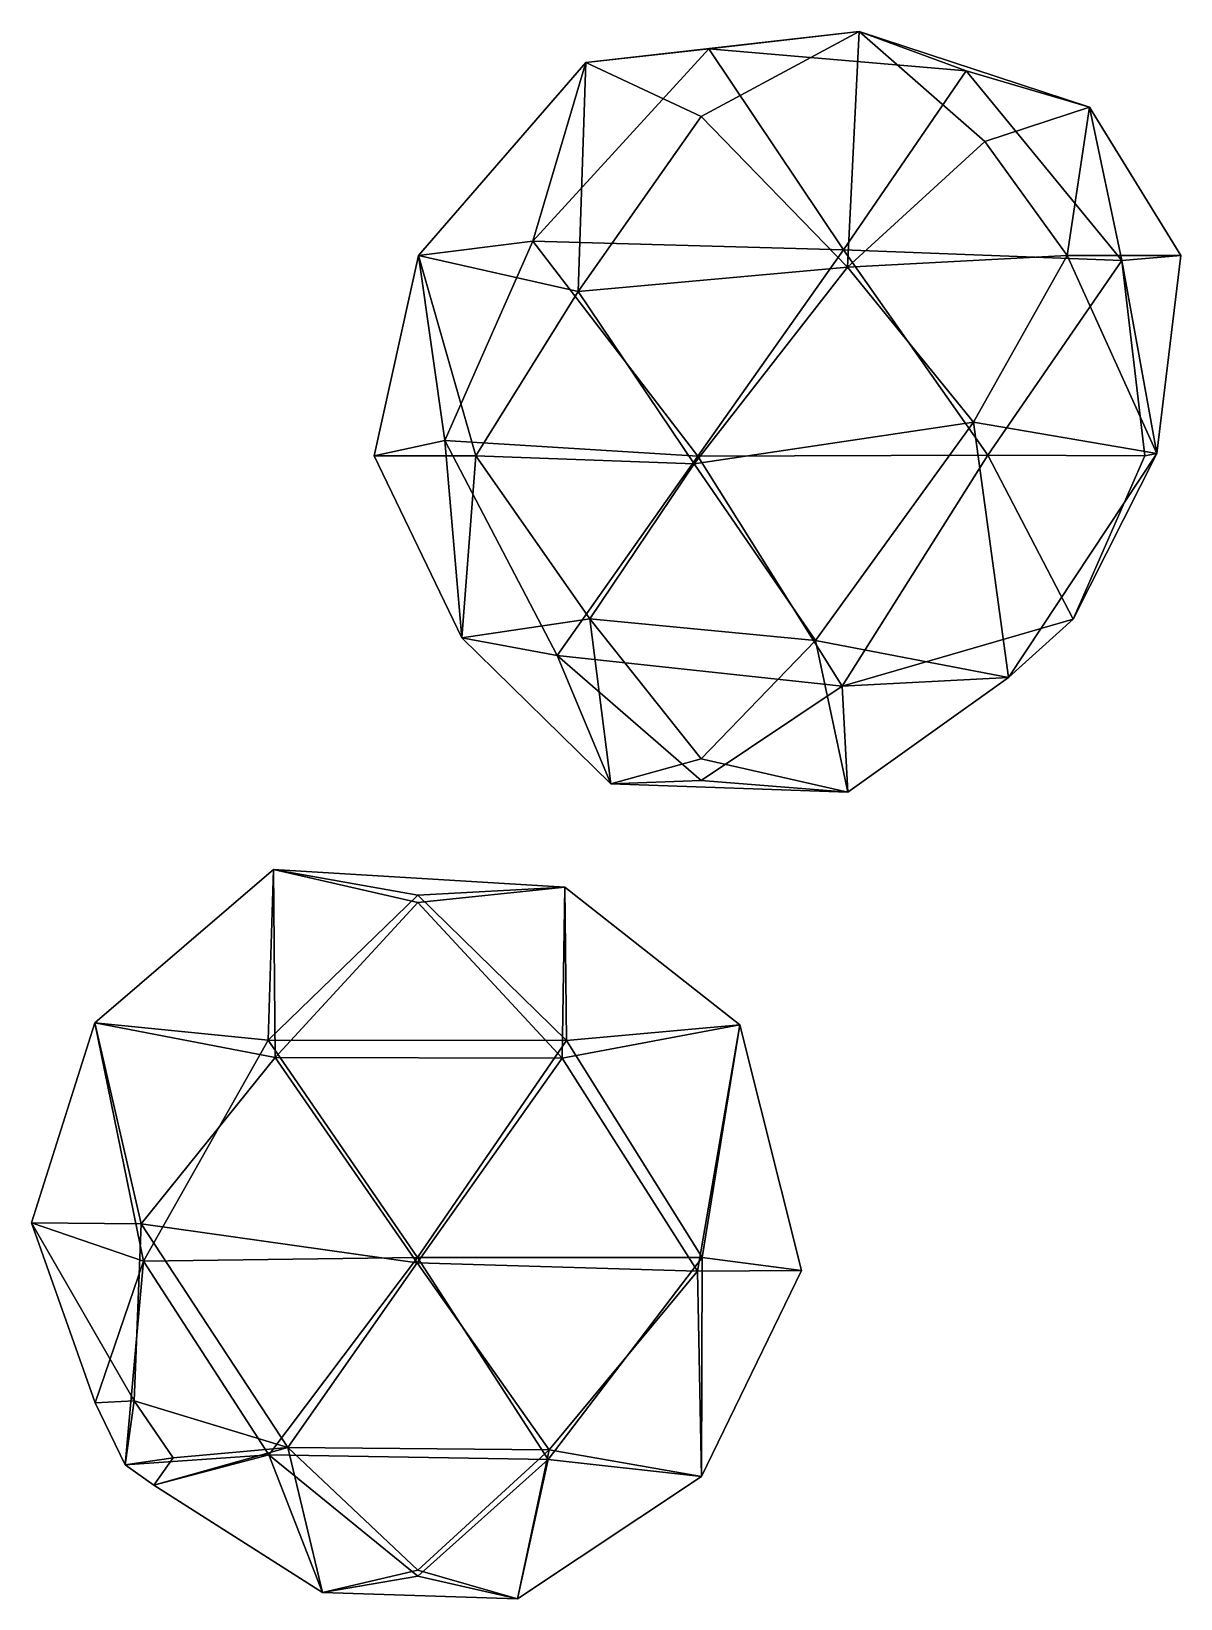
# Model space of a CAD drawing. Extents: x 290095 to 295679, y 4553756 to 4561441.
# Drawn here: x 292809.1 to 292911.3, y 4558146 to 4558285.4 of the extents above; entities that cross this region are included whole.
import ezdxf

# ---------------------------------------------------------------- set-up
doc = ezdxf.new("R2010")
doc.units = 0
doc.layers.add('Au_ppm_Pref_-_0_5', color=7, linetype='CONTINUOUS')

msp = doc.modelspace()

# ---------------------------------------------------------------- linework, layer by layer
at = {"layer": 'Au_ppm_Pref_-_0_5'}
for points in [[(292858.39, 4558282.62, 1775.01), (292882.69, 4558285.39, 1776.51), (292868.65, 4558277.81, 1779.97)], [(292869.33, 4558283.85, 1769.8), (292882.69, 4558285.39, 1776.51), (292858.39, 4558282.62, 1775.01)], [(292868.65, 4558277.81, 1779.97), (292882.69, 4558285.39, 1776.51), (292881.65, 4558264.43, 1780.2)], [(292892.19, 4558281.87, 1770.65), (292882.69, 4558285.39, 1776.51), (292869.33, 4558283.85, 1769.8)], [(292893.85, 4558275.6, 1779.23), (292881.65, 4558264.43, 1780.2), (292882.69, 4558285.39, 1776.51)], [(292903.16, 4558278.64, 1775.86), (292893.85, 4558275.6, 1779.23), (292882.69, 4558285.39, 1776.51)], [(292892.19, 4558281.87, 1770.65), (292903.16, 4558278.64, 1775.86), (292882.69, 4558285.39, 1776.51)], [(292853.69, 4558266.74, 1768.71), (292869.33, 4558283.85, 1769.8), (292858.39, 4558282.62, 1775.01)], [(292881.3, 4558265.98, 1767.21), (292869.33, 4558283.85, 1769.8), (292853.69, 4558266.74, 1768.71)], [(292881.3, 4558265.98, 1767.21), (292892.19, 4558281.87, 1770.65), (292869.33, 4558283.85, 1769.8)], [(292853.69, 4558266.74, 1768.71), (292858.39, 4558282.62, 1775.01), (292843.53, 4558265.45, 1775.84)], [(292857.72, 4558262.26, 1779.94), (292843.53, 4558265.45, 1775.84), (292858.39, 4558282.62, 1775.01)], [(292857.72, 4558262.26, 1779.94), (292858.39, 4558282.62, 1775.01), (292868.65, 4558277.81, 1779.97)], [(292906.05, 4558265.02, 1770.05), (292892.19, 4558281.87, 1770.65), (292881.3, 4558265.98, 1767.21)], [(292906.05, 4558265.02, 1770.05), (292903.16, 4558278.64, 1775.86), (292892.19, 4558281.87, 1770.65)], [(292903.16, 4558278.64, 1775.86), (292901.19, 4558265.47, 1779.32), (292893.85, 4558275.6, 1779.23)], [(292903.16, 4558278.64, 1775.86), (292911.27, 4558265.47, 1775.86), (292901.19, 4558265.47, 1779.32)], [(292906.05, 4558265.02, 1770.05), (292911.27, 4558265.47, 1775.86), (292903.16, 4558278.64, 1775.86)], [(292857.72, 4558262.26, 1779.94), (292868.65, 4558277.81, 1779.97), (292881.65, 4558264.43, 1780.2)], [(292901.19, 4558265.47, 1779.32), (292881.65, 4558264.43, 1780.2), (292893.85, 4558275.6, 1779.23)], [(292845.85, 4558249.01, 1770.11), (292853.69, 4558266.74, 1768.71), (292843.53, 4558265.45, 1775.84)], [(292845.85, 4558249.01, 1770.11), (292868.36, 4558247.63, 1767.26), (292853.69, 4558266.74, 1768.71)], [(292881.3, 4558265.98, 1767.21), (292853.69, 4558266.74, 1768.71), (292868.36, 4558247.63, 1767.26)], [(292894.12, 4558247.7, 1767.52), (292881.3, 4558265.98, 1767.21), (292868.36, 4558247.63, 1767.26)], [(292881.3, 4558265.98, 1767.21), (292894.12, 4558247.7, 1767.52), (292906.05, 4558265.02, 1770.05)], [(292845.85, 4558249.01, 1770.11), (292843.53, 4558265.45, 1775.84), (292839.59, 4558247.66, 1775.86)], [(292839.59, 4558247.66, 1775.86), (292843.53, 4558265.45, 1775.84), (292848.63, 4558247.66, 1779.35)], [(292843.53, 4558265.45, 1775.84), (292857.72, 4558262.26, 1779.94), (292848.63, 4558247.66, 1779.35)], [(292892.84, 4558250.65, 1780.32), (292881.65, 4558264.43, 1780.2), (292901.19, 4558265.47, 1779.32)], [(292901.19, 4558265.47, 1779.32), (292909.14, 4558247.87, 1776.55), (292892.84, 4558250.65, 1780.32)], [(292908.09, 4558247.66, 1769.92), (292906.05, 4558265.02, 1770.05), (292894.12, 4558247.7, 1767.52)], [(292911.27, 4558265.47, 1775.86), (292909.14, 4558247.87, 1776.55), (292901.19, 4558265.47, 1779.32)], [(292906.05, 4558265.02, 1770.05), (292909.14, 4558247.87, 1776.55), (292911.27, 4558265.47, 1775.86)], [(292906.05, 4558265.02, 1770.05), (292908.09, 4558247.66, 1769.92), (292909.14, 4558247.87, 1776.55)], [(292868.01, 4558246.95, 1779.74), (292857.72, 4558262.26, 1779.94), (292881.65, 4558264.43, 1780.2)], [(292868.01, 4558246.95, 1779.74), (292881.65, 4558264.43, 1780.2), (292892.84, 4558250.65, 1780.32)], [(292868.01, 4558246.95, 1779.74), (292848.63, 4558247.66, 1779.35), (292857.72, 4558262.26, 1779.94)], [(292868.01, 4558246.95, 1779.74), (292892.84, 4558250.65, 1780.32), (292878.82, 4558231.24, 1780.19)], [(292892.84, 4558250.65, 1780.32), (292895.98, 4558227.94, 1776.92), (292878.82, 4558231.24, 1780.19)], [(292895.98, 4558227.94, 1776.92), (292892.84, 4558250.65, 1780.32), (292909.14, 4558247.87, 1776.55)], [(292845.85, 4558249.01, 1770.11), (292839.59, 4558247.66, 1775.86), (292847.37, 4558231.47, 1775.86)], [(292847.37, 4558231.47, 1775.86), (292855.85, 4558229.9, 1769.93), (292845.85, 4558249.01, 1770.11)], [(292845.85, 4558249.01, 1770.11), (292855.85, 4558229.9, 1769.93), (292868.36, 4558247.63, 1767.26)], [(292901.72, 4558233.12, 1771.1), (292895.98, 4558227.94, 1776.92), (292909.14, 4558247.87, 1776.55)], [(292909.14, 4558247.87, 1776.55), (292908.09, 4558247.66, 1769.92), (292901.72, 4558233.12, 1771.1)], [(292847.37, 4558231.47, 1775.86), (292839.59, 4558247.66, 1775.86), (292848.63, 4558247.66, 1779.35)], [(292847.37, 4558231.47, 1775.86), (292848.63, 4558247.66, 1779.35), (292858.74, 4558233.16, 1779.42)], [(292868.01, 4558246.95, 1779.74), (292858.74, 4558233.16, 1779.42), (292848.63, 4558247.66, 1779.35)], [(292855.85, 4558229.9, 1769.93), (292881.18, 4558227.16, 1768.79), (292868.36, 4558247.63, 1767.26)], [(292868.01, 4558246.95, 1779.74), (292878.82, 4558231.24, 1780.19), (292858.74, 4558233.16, 1779.42)], [(292881.18, 4558227.16, 1768.79), (292894.12, 4558247.7, 1767.52), (292868.36, 4558247.63, 1767.26)], [(292894.12, 4558247.7, 1767.52), (292881.18, 4558227.16, 1768.79), (292901.72, 4558233.12, 1771.1)], [(292901.72, 4558233.12, 1771.1), (292908.09, 4558247.66, 1769.92), (292894.12, 4558247.7, 1767.52)], [(292860.62, 4558218.48, 1775.86), (292847.37, 4558231.47, 1775.86), (292858.74, 4558233.16, 1779.42)], [(292860.62, 4558218.48, 1775.86), (292858.74, 4558233.16, 1779.42), (292868.65, 4558220.72, 1778.9)], [(292868.65, 4558220.72, 1778.9), (292858.74, 4558233.16, 1779.42), (292878.82, 4558231.24, 1780.19)], [(292901.72, 4558233.12, 1771.1), (292881.18, 4558227.16, 1768.79), (292895.98, 4558227.94, 1776.92)], [(292860.62, 4558218.48, 1775.86), (292855.85, 4558229.9, 1769.93), (292847.37, 4558231.47, 1775.86)], [(292881.67, 4558217.76, 1775.09), (292868.65, 4558220.72, 1778.9), (292878.82, 4558231.24, 1780.19)], [(292881.67, 4558217.76, 1775.09), (292878.82, 4558231.24, 1780.19), (292895.98, 4558227.94, 1776.92)], [(292868.65, 4558218.78, 1772.17), (292855.85, 4558229.9, 1769.93), (292860.62, 4558218.48, 1775.86)], [(292855.85, 4558229.9, 1769.93), (292868.65, 4558218.78, 1772.17), (292881.18, 4558227.16, 1768.79)], [(292881.67, 4558217.76, 1775.09), (292881.18, 4558227.16, 1768.79), (292868.65, 4558218.78, 1772.17)], [(292895.98, 4558227.94, 1776.92), (292881.18, 4558227.16, 1768.79), (292881.67, 4558217.76, 1775.09)], [(292881.67, 4558217.76, 1775.09), (292860.62, 4558218.48, 1775.86), (292868.65, 4558220.72, 1778.9)], [(292868.65, 4558218.78, 1772.17), (292860.62, 4558218.48, 1775.86), (292881.67, 4558217.76, 1775.09)], [(292830.16, 4558195.71, 1817.94), (292814.76, 4558197.25, 1811.52), (292830.64, 4558210.88, 1811.71)], [(292830.64, 4558210.88, 1811.71), (292814.76, 4558197.25, 1811.52), (292830.77, 4558194.17, 1805.63)], [(292843.45, 4558208.59, 1816.29), (292830.16, 4558195.71, 1817.94), (292830.64, 4558210.88, 1811.71)], [(292843.45, 4558208.59, 1816.29), (292830.64, 4558210.88, 1811.71), (292856.54, 4558209.3, 1812)], [(292856.54, 4558209.3, 1812), (292830.64, 4558210.88, 1811.71), (292843.45, 4558207.94, 1806.91)], [(292830.64, 4558210.88, 1811.71), (292830.77, 4558194.17, 1805.63), (292843.45, 4558207.94, 1806.91)], [(292856.54, 4558209.3, 1812), (292856.68, 4558195.66, 1817.94), (292843.45, 4558208.59, 1816.29)], [(292856.54, 4558209.3, 1812), (292843.45, 4558207.94, 1806.91), (292856.28, 4558194.11, 1805.77)], [(292856.54, 4558209.3, 1812), (292856.28, 4558194.11, 1805.77), (292872.09, 4558197.06, 1811.53)], [(292872.09, 4558197.06, 1811.53), (292856.68, 4558195.66, 1817.94), (292856.54, 4558209.3, 1812)], [(292856.68, 4558195.66, 1817.94), (292830.16, 4558195.71, 1817.94), (292843.45, 4558208.59, 1816.29)], [(292843.45, 4558207.94, 1806.91), (292830.77, 4558194.17, 1805.63), (292856.28, 4558194.11, 1805.77)], [(292809.11, 4558179.46, 1811.49), (292814.76, 4558197.25, 1811.52), (292819.08, 4558176.04, 1816.84)], [(292809.11, 4558179.46, 1811.49), (292818.86, 4558179.36, 1806.84), (292814.76, 4558197.25, 1811.52)], [(292819.08, 4558176.04, 1816.84), (292814.76, 4558197.25, 1811.52), (292830.16, 4558195.71, 1817.94)], [(292830.77, 4558194.17, 1805.63), (292814.76, 4558197.25, 1811.52), (292818.86, 4558179.36, 1806.84)], [(292872.09, 4558197.06, 1811.53), (292856.28, 4558194.11, 1805.77), (292868.32, 4558175.17, 1807.28)], [(292856.68, 4558195.66, 1817.94), (292872.09, 4558197.06, 1811.53), (292868.74, 4558176.38, 1817.42)], [(292877.58, 4558175.21, 1811.49), (292872.09, 4558197.06, 1811.53), (292868.32, 4558175.17, 1807.28)], [(292877.58, 4558175.21, 1811.49), (292868.74, 4558176.38, 1817.42), (292872.09, 4558197.06, 1811.53)], [(292830.16, 4558195.71, 1817.94), (292843.44, 4558176.36, 1819.36), (292819.08, 4558176.04, 1816.84)], [(292856.68, 4558195.66, 1817.94), (292843.44, 4558176.36, 1819.36), (292830.16, 4558195.71, 1817.94)], [(292856.68, 4558195.66, 1817.94), (292868.74, 4558176.38, 1817.42), (292843.44, 4558176.36, 1819.36)], [(292843.4, 4558175.91, 1807.06), (292830.77, 4558194.17, 1805.63), (292818.86, 4558179.36, 1806.84)], [(292843.4, 4558175.91, 1807.06), (292856.28, 4558194.11, 1805.77), (292830.77, 4558194.17, 1805.63)], [(292843.4, 4558175.91, 1807.06), (292868.32, 4558175.17, 1807.28), (292856.28, 4558194.11, 1805.77)], [(292819.08, 4558176.04, 1816.84), (292814.79, 4558163.46, 1811.49), (292809.11, 4558179.46, 1811.49)], [(292809.11, 4558179.46, 1811.49), (292814.79, 4558163.46, 1811.49), (292818.25, 4558163.64, 1809.8)], [(292809.11, 4558179.46, 1811.49), (292818.25, 4558163.64, 1809.8), (292818.86, 4558179.36, 1806.84)], [(292831.92, 4558159.47, 1806.36), (292818.86, 4558179.36, 1806.84), (292818.25, 4558163.64, 1809.8)], [(292843.4, 4558175.91, 1807.06), (292818.86, 4558179.36, 1806.84), (292831.92, 4558159.47, 1806.36)], [(292819.08, 4558176.04, 1816.84), (292817.45, 4558157.94, 1811.5), (292814.79, 4558163.46, 1811.49)], [(292819.08, 4558176.04, 1816.84), (292830.22, 4558158.84, 1816.96), (292817.45, 4558157.94, 1811.5)], [(292830.22, 4558158.84, 1816.96), (292819.08, 4558176.04, 1816.84), (292843.44, 4558176.36, 1819.36)], [(292830.22, 4558158.84, 1816.96), (292843.44, 4558176.36, 1819.36), (292855.05, 4558158.4, 1817.44)], [(292843.4, 4558175.91, 1807.06), (292831.92, 4558159.47, 1806.36), (292855.13, 4558159.27, 1806.22)], [(292843.4, 4558175.91, 1807.06), (292855.13, 4558159.27, 1806.22), (292868.32, 4558175.17, 1807.28)], [(292868.74, 4558176.38, 1817.42), (292855.05, 4558158.4, 1817.44), (292843.44, 4558176.36, 1819.36)], [(292855.05, 4558158.4, 1817.44), (292868.74, 4558176.38, 1817.42), (292868.69, 4558156.9, 1811.14)], [(292877.58, 4558175.21, 1811.49), (292868.69, 4558156.9, 1811.14), (292868.74, 4558176.38, 1817.42)], [(292855.13, 4558159.27, 1806.22), (292868.69, 4558156.9, 1811.14), (292868.32, 4558175.17, 1807.28)], [(292877.58, 4558175.21, 1811.49), (292868.32, 4558175.17, 1807.28), (292868.69, 4558156.9, 1811.14)], [(292818.25, 4558163.64, 1809.8), (292814.79, 4558163.46, 1811.49), (292817.45, 4558157.94, 1811.5)], [(292818.25, 4558163.64, 1809.8), (292817.45, 4558157.94, 1811.5), (292821.72, 4558158.57, 1809.86)], [(292831.92, 4558159.47, 1806.36), (292818.25, 4558163.64, 1809.8), (292821.72, 4558158.57, 1809.86)], [(292830.22, 4558158.84, 1816.96), (292819.98, 4558156.12, 1811.49), (292817.45, 4558157.94, 1811.5)], [(292831.92, 4558159.47, 1806.36), (292821.72, 4558158.57, 1809.86), (292819.98, 4558156.12, 1811.49)], [(292831.92, 4558159.47, 1806.36), (292819.98, 4558156.12, 1811.49), (292834.99, 4558146.6, 1811.49)], [(292830.22, 4558158.84, 1816.96), (292834.99, 4558146.6, 1811.49), (292819.98, 4558156.12, 1811.49)], [(292830.22, 4558158.84, 1816.96), (292855.05, 4558158.4, 1817.44), (292843.45, 4558148.04, 1815)], [(292830.22, 4558158.84, 1816.96), (292843.45, 4558148.04, 1815), (292834.99, 4558146.6, 1811.49)], [(292834.99, 4558146.6, 1811.49), (292843.45, 4558148.58, 1808.17), (292831.92, 4558159.47, 1806.36)], [(292855.13, 4558159.27, 1806.22), (292831.92, 4558159.47, 1806.36), (292843.45, 4558148.58, 1808.17)], [(292852.31, 4558146.04, 1811.49), (292855.13, 4558159.27, 1806.22), (292843.45, 4558148.58, 1808.17)], [(292855.13, 4558159.27, 1806.22), (292852.31, 4558146.04, 1811.49), (292868.69, 4558156.9, 1811.14)], [(292821.72, 4558158.57, 1809.86), (292817.45, 4558157.94, 1811.5), (292819.98, 4558156.12, 1811.49)], [(292843.45, 4558148.04, 1815), (292855.05, 4558158.4, 1817.44), (292852.31, 4558146.04, 1811.49)], [(292855.05, 4558158.4, 1817.44), (292868.69, 4558156.9, 1811.14), (292852.31, 4558146.04, 1811.49)], [(292834.99, 4558146.6, 1811.49), (292852.31, 4558146.04, 1811.49), (292843.45, 4558148.58, 1808.17)], [(292852.31, 4558146.04, 1811.49), (292834.99, 4558146.6, 1811.49), (292843.45, 4558148.04, 1815)]]:
    msp.add_3dface(points, dxfattribs=at)

doc.saveas('drawing.dxf')
